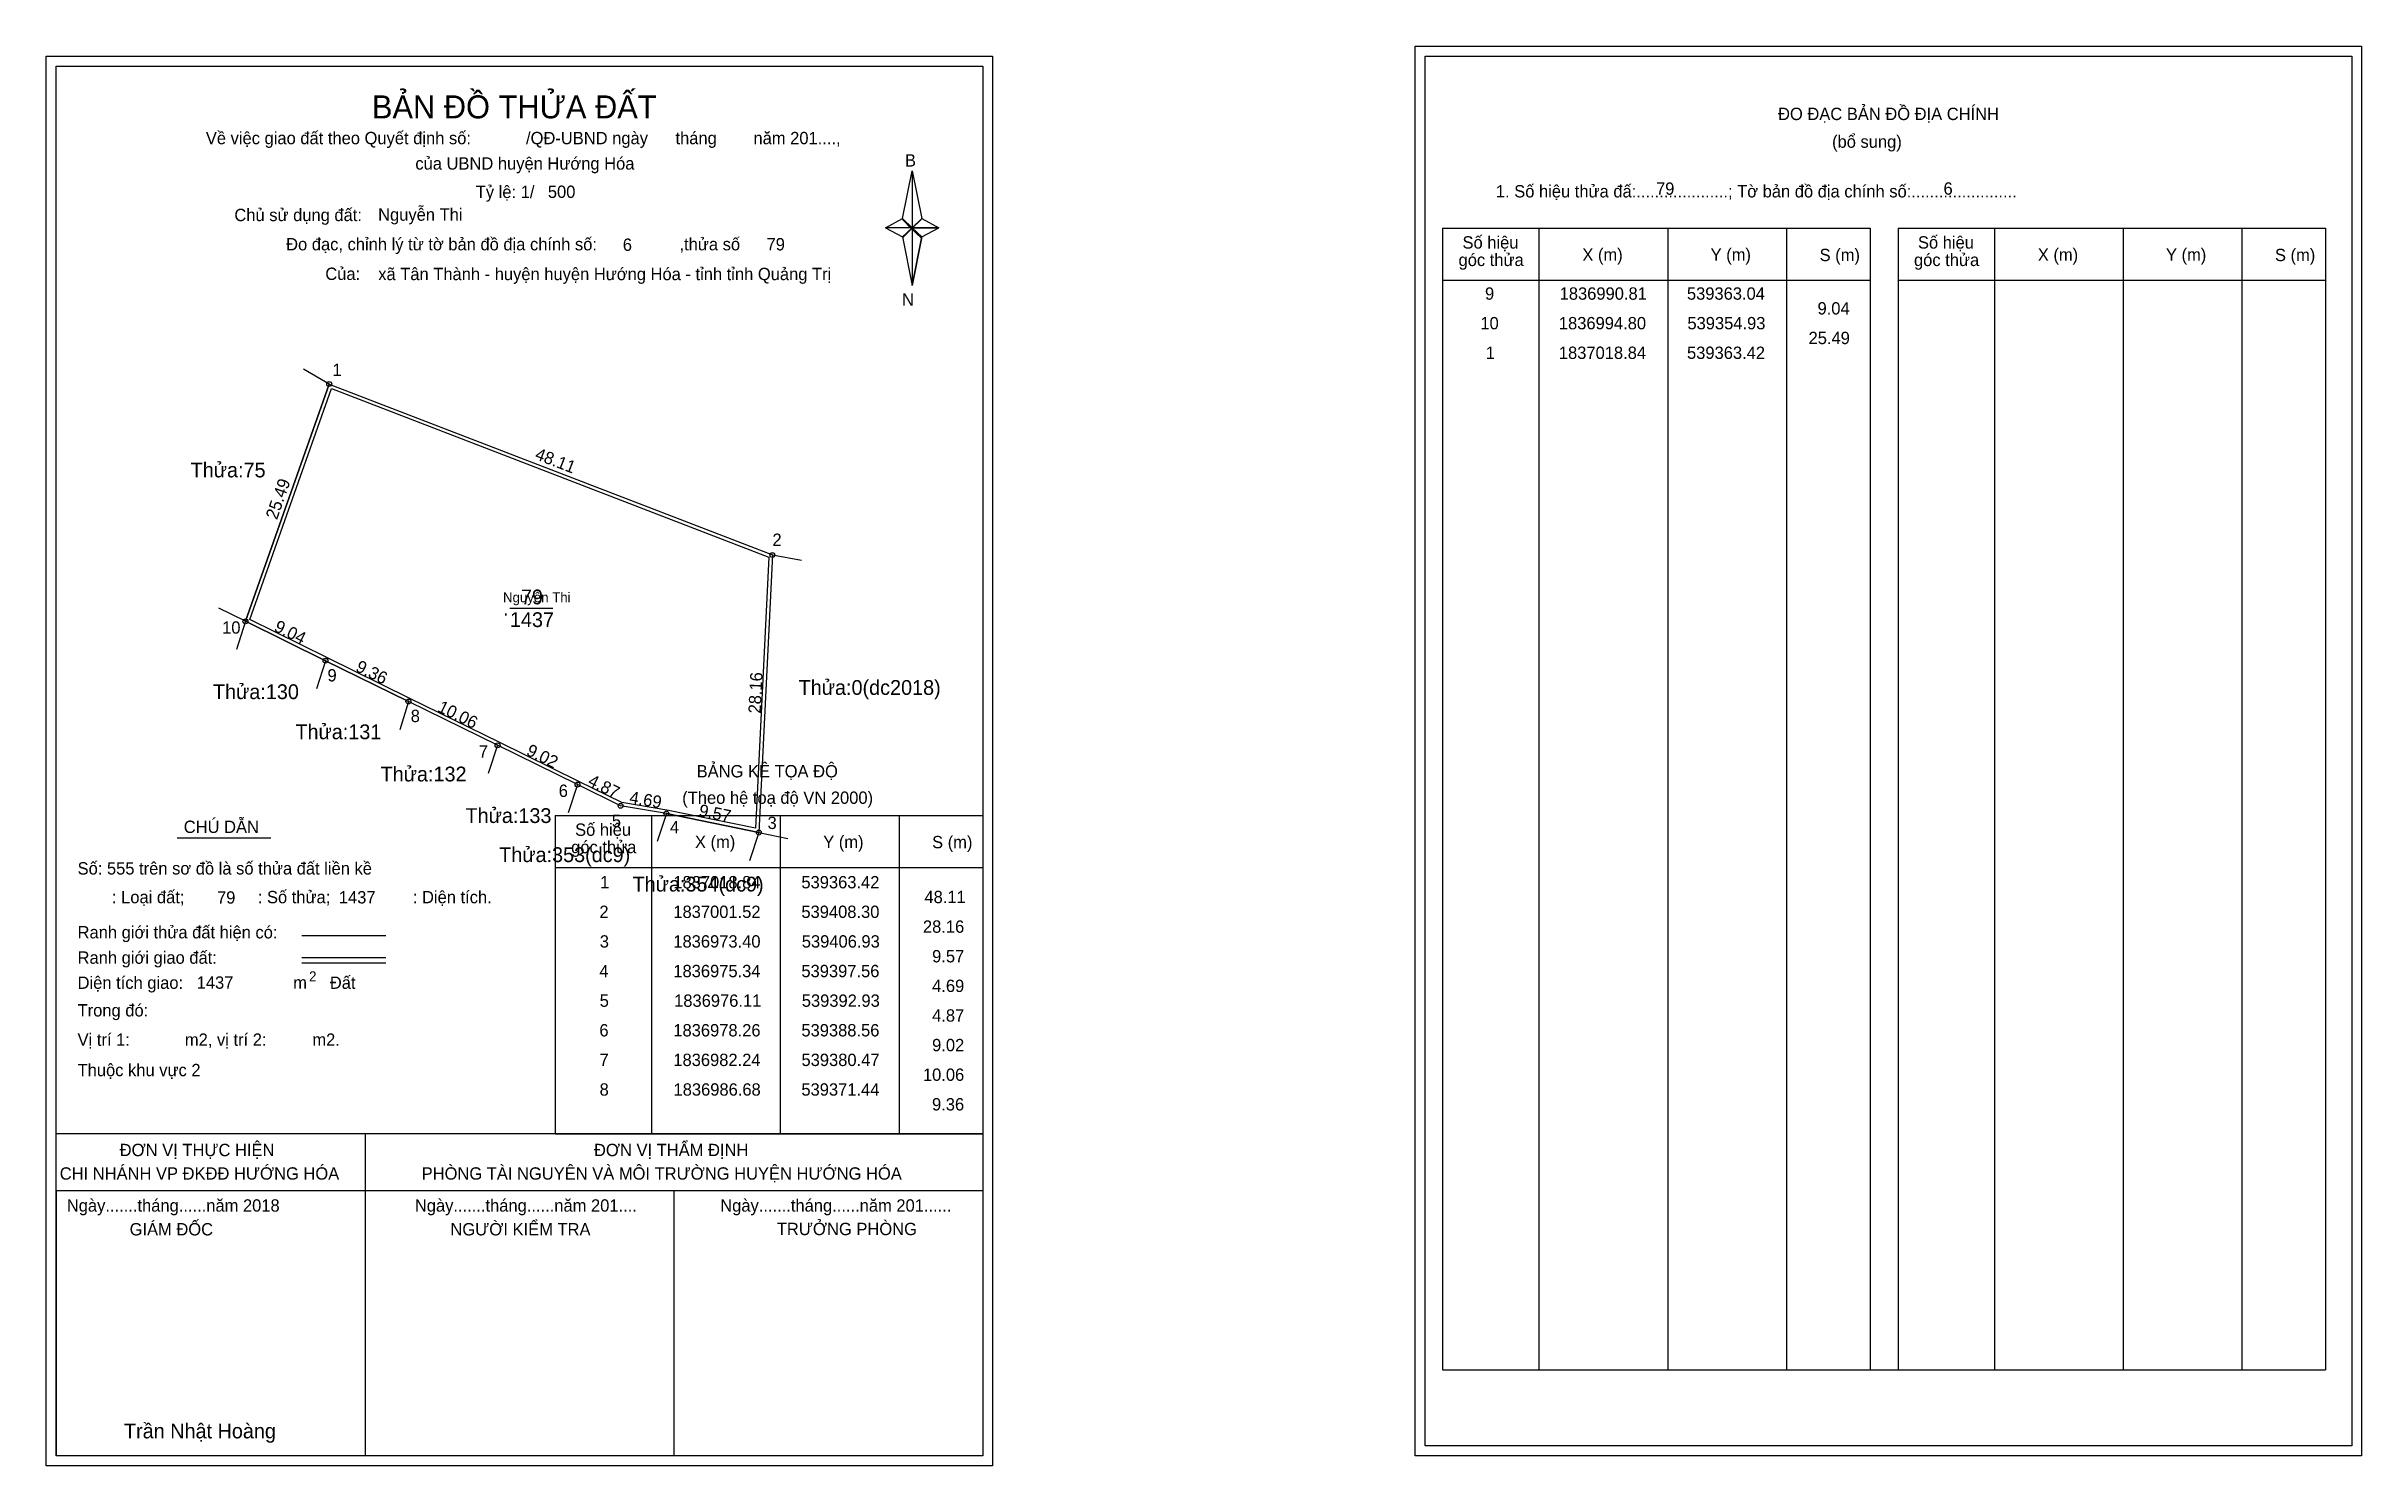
# Model space of a CAD drawing. Extents: x 539335 to 539569, y 1836909 to 1837053.
import ezdxf

# ---------------------------------------------------------------- set-up
doc = ezdxf.new("R2010")
doc.units = 0
for name, color, linetype in [('Level 1', 7, 'Continuous'), ('Level 10', 7, 'Continuous'), ('Level 11', 7, 'Continuous'), ('Level 13', 7, 'Continuous'), ('Level 27', 7, 'Continuous'), ('Level 28', 7, 'Continuous'), ('Level 3', 7, 'Continuous'), ('Level 36', 7, 'Continuous'), ('Level 49', 7, 'Continuous'), ('Level 5', 7, 'Continuous'), ('Level 53', 7, 'Continuous'), ('Level 55', 7, 'Continuous'), ('Level 6', 7, 'Continuous'), ('Level 63', 7, 'Continuous'), ('Level 9', 7, 'Continuous')]:
    doc.layers.add(name, color=color, linetype=linetype)

msp = doc.modelspace()

# ---------------------------------------------------------------- linework, layer by layer
at = {"layer": 'Level 1'}
for p, q in [((539335.76, 1837051.05), (539335.76, 1837051.05)), ((539474.42, 1837052.05), (539474.42, 1837052.05)), ((539421.47, 1837035.61), (539422.46, 1837040.43)), ((539422.46, 1837040.43), (539422.46, 1837034.67)), ((539422.46, 1837040.43), (539423.44, 1837035.61)), ((539419.75, 1837034.67), (539421.47, 1837035.61)), ((539421.47, 1837035.61), (539422.46, 1837034.67)), ((539422.38, 1837034.56), (539421.47, 1837035.5)), ((539422.46, 1837034.67), (539421.47, 1837033.75)), ((539422.38, 1837034.56), (539421.47, 1837033.64)), ((539421.47, 1837033.64), (539422.38, 1837034.56)), ((539423.37, 1837035.5), (539422.38, 1837034.56)), ((539422.38, 1837034.56), (539423.37, 1837035.5)), ((539423.37, 1837033.64), (539422.38, 1837034.56)), ((539423.44, 1837035.61), (539422.46, 1837034.67)), ((539422.46, 1837034.67), (539422.46, 1837028.82)), ((539422.46, 1837034.67), (539425.16, 1837034.67)), ((539422.46, 1837034.67), (539423.44, 1837033.75)), ((539423.44, 1837033.75), (539425.16, 1837034.67)), ((539476.19, 1837034.62), (539519.49, 1837034.62)), ((539485.98, 1836918.99), (539485.98, 1837034.62)), ((539499.02, 1836918.99), (539499.02, 1837034.62)), ((539511.01, 1837034.62), (539511.01, 1836918.99)), ((539519.49, 1837034.62), (539519.49, 1836918.99)), ((539522.32, 1837034.62), (539565.62, 1837034.62)), ((539532.11, 1836918.99), (539532.11, 1837034.62)), ((539545.15, 1836918.99), (539545.15, 1837034.62)), ((539557.14, 1837034.62), (539557.14, 1836918.99)), ((539565.62, 1837034.62), (539565.62, 1836918.99)), ((539421.47, 1837033.75), (539422.46, 1837028.82)), ((539423.44, 1837033.75), (539422.46, 1837028.82)), ((539476.19, 1837029.36), (539519.49, 1837029.36)), ((539522.32, 1837029.36), (539565.62, 1837029.36)), ((539386.31, 1836975.14), (539429.61, 1836975.14)), ((539396.1, 1836942.87), (539396.1, 1836975.14)), ((539409.14, 1836942.87), (539409.14, 1836975.14)), ((539421.13, 1836975.14), (539421.13, 1836942.87)), ((539386.31, 1836969.87), (539429.61, 1836969.87)), ((539360.65, 1836962.98), (539369.16, 1836962.98)), ((539360.65, 1836960.76), (539369.16, 1836960.76)), ((539360.65, 1836960.21), (539369.16, 1836960.21)), ((539389.18, 1836942.87), (539335.76, 1836942.87)), ((539429.61, 1836942.87), (539377.19, 1836942.87)), ((539386.31, 1836942.87), (539429.61, 1836942.87)), ((539429.61, 1836937.1), (539335.76, 1836937.1)), ((539335.76, 1836910.26), (539335.76, 1836937.1)), ((539476.19, 1836918.99), (539565.62, 1836918.99)), ((539429.61, 1836910.26), (539429.61, 1836910.26)), ((539568.27, 1836911.26), (539568.27, 1836911.26))]:
    msp.add_line(p, q, dxfattribs=at)
for points in [[(539421.47, 1837035.61), (539422.46, 1837040.43), (539422.46, 1837034.67)], [(539419.75, 1837034.67), (539421.47, 1837033.75), (539422.46, 1837034.67)], [(539422.46, 1837034.67), (539423.44, 1837035.61), (539425.16, 1837034.67)], [(539422.46, 1837034.67), (539422.46, 1837028.82), (539423.44, 1837033.75)]]:
    msp.add_lwpolyline(points, close=True, dxfattribs=at)
at = {"layer": 'Level 10'}
for p, q in [((539363.42, 1837018.84), (539354.93, 1836994.8)), ((539363.42, 1837018.84), (539408.3, 1837001.52)), ((539408.3, 1837001.52), (539406.93, 1836973.4)), ((539354.93, 1836994.8), (539363.04, 1836990.81)), ((539363.04, 1836990.81), (539371.44, 1836986.68)), ((539397.56, 1836975.34), (539406.93, 1836973.4))]:
    msp.add_line(p, q, dxfattribs=at)
for points in [[(539397.56, 1836975.34), (539392.93, 1836976.11), (539388.56, 1836978.26), (539380.47, 1836982.24), (539371.44, 1836986.68), (539363.04, 1836990.81), (539354.93, 1836994.8), (539363.42, 1837018.84), (539408.3, 1837001.52), (539406.93, 1836973.4)], [(539397.62, 1836975.68), (539393.04, 1836976.45), (539388.71, 1836978.57), (539380.62, 1836982.55), (539371.59, 1836986.99), (539363.19, 1836991.12), (539355.36, 1836994.98), (539363.63, 1837018.38), (539407.94, 1837001.29), (539406.6, 1836973.83)]]:
    msp.add_lwpolyline(points, close=True, dxfattribs=at)
at = {"layer": 'Level 11'}
for centre in [(539363.42, 1837018.84), (539408.3, 1837001.52), (539354.93, 1836994.8), (539363.04, 1836990.81), (539371.44, 1836986.68), (539380.47, 1836982.24), (539388.56, 1836978.26), (539392.93, 1836976.11), (539397.56, 1836975.34), (539397.56, 1836975.34), (539406.93, 1836973.4)]:
    msp.add_circle(centre, 0.25, dxfattribs=at)
at = {"layer": 'Level 27'}
for p, q in [((539363.42, 1837018.84), (539360.81, 1837020.33)), ((539408.3, 1837001.52), (539411.25, 1837000.98)), ((539354.93, 1836994.8), (539352.24, 1836996.13)), ((539354.93, 1836994.8), (539354.01, 1836991.94)), ((539363.04, 1836990.81), (539362.12, 1836987.96)), ((539371.44, 1836986.68), (539370.57, 1836983.81)), ((539380.47, 1836982.24), (539379.5, 1836979.4)), ((539388.56, 1836978.26), (539387.63, 1836975.41)), ((539397.56, 1836975.34), (539396.62, 1836972.49)), ((539406.93, 1836973.4), (539405.99, 1836970.55)), ((539406.93, 1836973.4), (539409.87, 1836972.79))]:
    msp.add_line(p, q, dxfattribs=at)
at = {"layer": 'Level 3'}
for p, q in [((539476.19, 1837034.62), (539476.19, 1836918.99)), ((539522.32, 1837034.62), (539522.32, 1836918.99)), ((539386.31, 1836975.14), (539386.31, 1836942.87))]:
    msp.add_line(p, q, dxfattribs=at)
at = {"layer": 'Level 5'}
for p, q in [((539348.02, 1836972.86), (539357.49, 1836972.86)), ((539367.04, 1836942.87), (539367.04, 1836910.26)), ((539335.76, 1836937.1), (539335.76, 1836910.26)), ((539335.76, 1836937.1), (539335.76, 1836910.26)), ((539398.33, 1836937.1), (539398.33, 1836910.26))]:
    msp.add_line(p, q, dxfattribs=at)
at = {"layer": 'Level 63'}
for points in [[(539473.42, 1837053.05), (539569.27, 1837053.05), (539569.27, 1836910.26), (539473.42, 1836910.26)], [(539334.76, 1837052.05), (539430.61, 1837052.05), (539430.61, 1836909.26), (539334.76, 1836909.26)], [(539335.76, 1837051.05), (539429.61, 1837051.05), (539429.61, 1836910.26), (539335.76, 1836910.26)], [(539474.42, 1837052.05), (539568.27, 1837052.05), (539568.27, 1836911.26), (539474.42, 1836911.26)]]:
    msp.add_lwpolyline(points, close=True, dxfattribs=at)
at = {"layer": 'Level 9'}
msp.add_line((539381.72, 1836996.12), (539386.06, 1836996.12), dxfattribs=at)

# ---------------------------------------------------------------- texts
at = {"layer": 'Level 1'}
for s, height, p in [('BẢN ĐỒ THỬA ĐẤT', 2.3328, (539367.74, 1837045.75)), ('ĐO ĐẠC BẢN ĐỒ ĐỊA CHÍNH', 1.25, (539510.16, 1837045.58)), ('Về việc giao đất theo Quyết định số:            /QĐ-UBND ngày      tháng        năm 201....,      ', 1.25, (539350.92, 1837043.13)), ('(bổ sung)', 1.25, (539515.63, 1837042.77)), ('của UBND huyện Hướng Hóa', 1.25, (539372.14, 1837040.56)), ('B', 1.25, (539421.73, 1837040.87)), ('1. Số hiệu thửa đấ:....................; Tờ bản đồ địa chính số:.......................', 1.25, (539481.58, 1837037.74)), ('Chủ sử dụng đất:', 1.25, (539353.81, 1837035.34)), ('Số hiệu', 1.25, (539478.2, 1837032.56)), ('Số hiệu', 1.25, (539524.33, 1837032.56)), ('Đo đạc, chỉnh lý từ tờ bản đồ địa chính số:                  ,thửa số                 ', 1.25, (539359.05, 1837032.38)), ('góc thửa', 1.25, (539477.8, 1837030.79)), ('X (m)', 1.25, (539490.34, 1837031.32)), ('Y (m)', 1.25, (539503.33, 1837031.32)), ('S (m)', 1.25, (539514.37, 1837031.29)), ('góc thửa', 1.25, (539523.93, 1837030.79)), ('X (m)', 1.25, (539536.47, 1837031.32)), ('Y (m)', 1.25, (539549.45, 1837031.32)), ('S (m)', 1.25, (539560.49, 1837031.29)), ('Của:', 1.25, (539363.02, 1837029.38)), ('N', 1.25, (539421.43, 1837026.78)), ('BẢNG KÊ TỌA ĐỘ', 1.25, (539400.63, 1836978.99)), ('(Theo hệ toạ độ VN 2000)', 1.25, (539399.17, 1836976.31)), ('CHÚ DẪN', 1.25, (539348.68, 1836973.36)), ('Số hiệu', 1.25, (539388.32, 1836973.07)), ('X (m)', 1.25, (539400.46, 1836971.83)), ('Y (m)', 1.25, (539413.45, 1836971.83)), ('S (m)', 1.25, (539424.48, 1836971.81)), ('góc thửa', 1.25, (539387.92, 1836971.31)), ('Số: 555 trên sơ đồ là số thửa đất liền kề', 1.25, (539337.93, 1836969.15)), (': Loại đất;                : Số thửa;                  : Diện tích.', 1.25, (539341.41, 1836966.24)), ('Ranh giới thửa đất hiện có:', 1.25, (539337.93, 1836962.68)), ('Ranh giới giao đất:', 1.25, (539337.93, 1836960.11)), ('Diện tích giao:                                Đất ', 1.25, (539337.93, 1836957.57)), ('2', 1, (539361.38, 1836958.34)), ('m', 1.25, (539359.77, 1836957.58)), ('Trong đó: ', 1.25, (539337.93, 1836954.77)), ('Vị trí 1:            m2, vị trí 2:          m2.', 1.25, (539337.93, 1836951.8)), ('Thuộc khu vực 2', 1.25, (539337.93, 1836948.72)), ('ĐƠN VỊ THỰC HIỆN', 1.25, (539342.19, 1836940.62)), ('ĐƠN VỊ THẨM ĐỊNH', 1.25, (539390.23, 1836940.62)), ('CHI NHÁNH VP ĐKĐĐ HƯỚNG HÓA', 1.25, (539336.12, 1836938.24)), ('PHÒNG TÀI NGUYÊN VÀ MÔI TRƯỜNG HUYỆN HƯỚNG HÓA', 1.25, (539372.78, 1836938.24)), ('Ngày.......tháng......năm 2018', 1.25, (539336.84, 1836935)), ('Ngày.......tháng......năm 201....', 1.25, (539372.09, 1836935)), ('Ngày.......tháng......năm 201......', 1.25, (539403.02, 1836935)), ('GIÁM ĐỐC', 1.25, (539343.2, 1836932.59)), ('NGƯỜI KIỂM TRA', 1.25, (539375.69, 1836932.59)), ('TRƯỞNG PHÒNG', 1.25, (539408.75, 1836932.62)), ('Trần Nhật Hoàng', 1.5, (539342.63, 1836912.03))]:
    msp.add_text(s, height=height, dxfattribs=at).set_placement(p)
at = {"layer": 'Level 11'}
msp.add_text('Tỷ lệ: 1/', height=1.25, dxfattribs=at).set_placement((539378.26, 1837037.68))
at = {"layer": 'Level 13'}
for s, p in [('79', (539382.83, 1836996.52)), ('.', (539381.02, 1836995.37)), ('1437', (539381.72, 1836994.22))]:
    msp.add_text(s, height=1.5, dxfattribs=at).set_placement(p)
at = {"layer": 'Level 28'}
msp.add_text('Nguyễn Thi', height=1, dxfattribs=at).set_placement((539381.02, 1836996.73))
at = {"layer": 'Level 36'}
for s, p in [('Thửa:75', (539349.38, 1837009.38)), ('Thửa:130', (539351.64, 1836986.92)), ('Thửa:0(dc2018)', (539410.96, 1836987.35)), ('Thửa:131', (539359.99, 1836982.86)), ('Thửa:132', (539368.62, 1836978.58)), ('Thửa:133', (539377.22, 1836974.37)), ('Thửa:353(dc9)', (539380.63, 1836970.41)), ('Thửa:354(dc9)', (539394.14, 1836967.43))]:
    msp.add_text(s, height=1.5, dxfattribs=at).set_placement(p)
at = {"layer": 'Level 49'}
for s, rotation, p in [('48.11', 338.9025, (539384.17, 1837011.26)), ('25.49', 70.5578, (539358.12, 1837005.03)), ('9.04', 333.8035, (539357.74, 1836993.86)), ('9.36', 333.8182, (539366, 1836989.8)), ('28.16', 87.2168, (539407.11, 1836985.44)), ('10.06', 333.8169, (539374.3, 1836985.72)), ('9.02', 333.8044, (539383.28, 1836981.31)), ('4.87', 333.8032, (539389.51, 1836978.24)), ('4.69', 350.5577, (539393.76, 1836976.38)), ('9.57', 348.3025, (539400.78, 1836975.08))]:
    msp.add_text(s, height=1.25, rotation=rotation, dxfattribs=at).set_placement(p)
at = {"layer": 'Level 53'}
for s, p in [('9', (539480.48, 1837027.38)), ('1836990.81', (539488.04, 1837027.38)), ('539363.04', (539500.93, 1837027.38)), ('9.04', (539514.16, 1837025.88)), ('10', (539480.01, 1837024.38)), ('1836994.80', (539487.96, 1837024.38)), ('539354.93', (539500.98, 1837024.38)), ('1', (539480.55, 1837021.38)), ('1837018.84', (539487.96, 1837021.38)), ('539363.42', (539500.94, 1837021.38)), ('25.49', (539513.25, 1837022.88)), ('1', (539390.86, 1836967.75)), ('1837018.84', (539398.27, 1836967.75)), ('539363.42', (539411.24, 1836967.75)), ('2', (539390.78, 1836964.75)), ('1837001.52', (539398.27, 1836964.75)), ('539408.30', (539411.24, 1836964.75)), ('48.11', (539423.7, 1836966.25)), ('28.16', (539423.55, 1836963.25)), ('3', (539390.82, 1836961.75)), ('1836973.40', (539398.27, 1836961.75)), ('539406.93', (539411.28, 1836961.75)), ('9.57', (539424.48, 1836960.25)), ('4', (539390.78, 1836958.75)), ('1836975.34', (539398.27, 1836958.75)), ('539397.56', (539411.24, 1836958.75)), ('5', (539390.81, 1836955.75)), ('1836976.11', (539398.35, 1836955.75)), ('539392.93', (539411.28, 1836955.75)), ('4.69', (539424.48, 1836957.25)), ('4.87', (539424.48, 1836954.25)), ('6', (539390.78, 1836952.75)), ('1836978.26', (539398.27, 1836952.75)), ('539388.56', (539411.24, 1836952.75)), ('9.02', (539424.48, 1836951.25)), ('7', (539390.79, 1836949.75)), ('1836982.24', (539398.27, 1836949.75)), ('539380.47', (539411.25, 1836949.75)), ('10.06', (539423.55, 1836948.25)), ('8', (539390.8, 1836946.75)), ('1836986.68', (539398.29, 1836946.75)), ('539371.44', (539411.24, 1836946.75)), ('9.36', (539424.47, 1836945.25))]:
    msp.add_text(s, height=1.25, dxfattribs=at).set_placement(p)
at = {"layer": 'Level 55'}
for s, height, p in [('1', 0.2, (539363.36, 1837018.84)), ('75', 0.055, (539363.38, 1837018.78)), ('75', 0.055, (539363.38, 1837018.78)), ('2', 0.2, (539408.23, 1837001.52)), ('0', 0.055, (539408.28, 1837001.47)), ('0', 0.055, (539408.28, 1837001.47)), ('10', 0.2, (539354.79, 1836994.8)), ('130', 0.055, (539354.87, 1836994.75)), ('75', 0.055, (539354.89, 1836994.75)), ('75', 0.055, (539354.89, 1836994.75)), ('9', 0.2, (539362.97, 1836990.81)), ('131', 0.055, (539362.98, 1836990.76)), ('130', 0.055, (539362.98, 1836990.76)), ('8', 0.2, (539371.37, 1836986.68)), ('132', 0.055, (539371.38, 1836986.62)), ('131', 0.055, (539371.38, 1836986.62)), ('7', 0.2, (539380.4, 1836982.24)), ('133', 0.055, (539380.41, 1836982.19)), ('132', 0.055, (539380.41, 1836982.19)), ('6', 0.2, (539388.49, 1836978.26)), ('353', 0.055, (539388.5, 1836978.21)), ('133', 0.055, (539388.5, 1836978.21)), ('5', 0.2, (539392.87, 1836976.11)), ('353', 0.055, (539392.87, 1836976.05)), ('4', 0.2, (539397.49, 1836975.34)), ('354', 0.055, (539397.5, 1836975.29)), ('353', 0.055, (539397.5, 1836975.29)), ('354', 0.055, (539406.87, 1836973.34)), ('3', 0.2, (539406.87, 1836973.4)), ('0', 0.055, (539406.91, 1836973.34)), ('0', 0.055, (539406.91, 1836973.34))]:
    msp.add_text(s, height=height, dxfattribs=at).set_placement(p)
at = {"layer": 'Level 6'}
for s, p in [('500', (539385.56, 1837037.69)), ('79', (539497.8, 1837038.01)), ('6', (539526.92, 1837038.02)), ('Nguyễn Thi', (539368.37, 1837035.38)), ('6', (539393.15, 1837032.33)), ('79', (539407.71, 1837032.37)), ('xã Tân Thành - huyện huyện Hướng Hóa - tỉnh tỉnh Quảng Trị', (539368.38, 1837029.36)), ('79', (539352.05, 1836966.2)), ('1437', (539364.39, 1836966.22)), ('1437', (539349.99, 1836957.58))]:
    msp.add_text(s, height=1.25, dxfattribs=at).set_placement(p)
at = {"layer": 'Level 9'}
for s, p in [('1', (539363.75, 1837019.66)), ('2', (539408.31, 1837002.44)), ('10', (539352.57, 1836993.55)), ('9', (539363.24, 1836988.71)), ('8', (539371.67, 1836984.59)), ('7', (539378.57, 1836981)), ('6', (539386.66, 1836977.01)), ('5', (539392.04, 1836973.96)), ('4', (539397.93, 1836973.33)), ('3', (539407.81, 1836973.76))]:
    msp.add_text(s, height=1.25, dxfattribs=at).set_placement(p)

doc.saveas('drawing.dxf')
